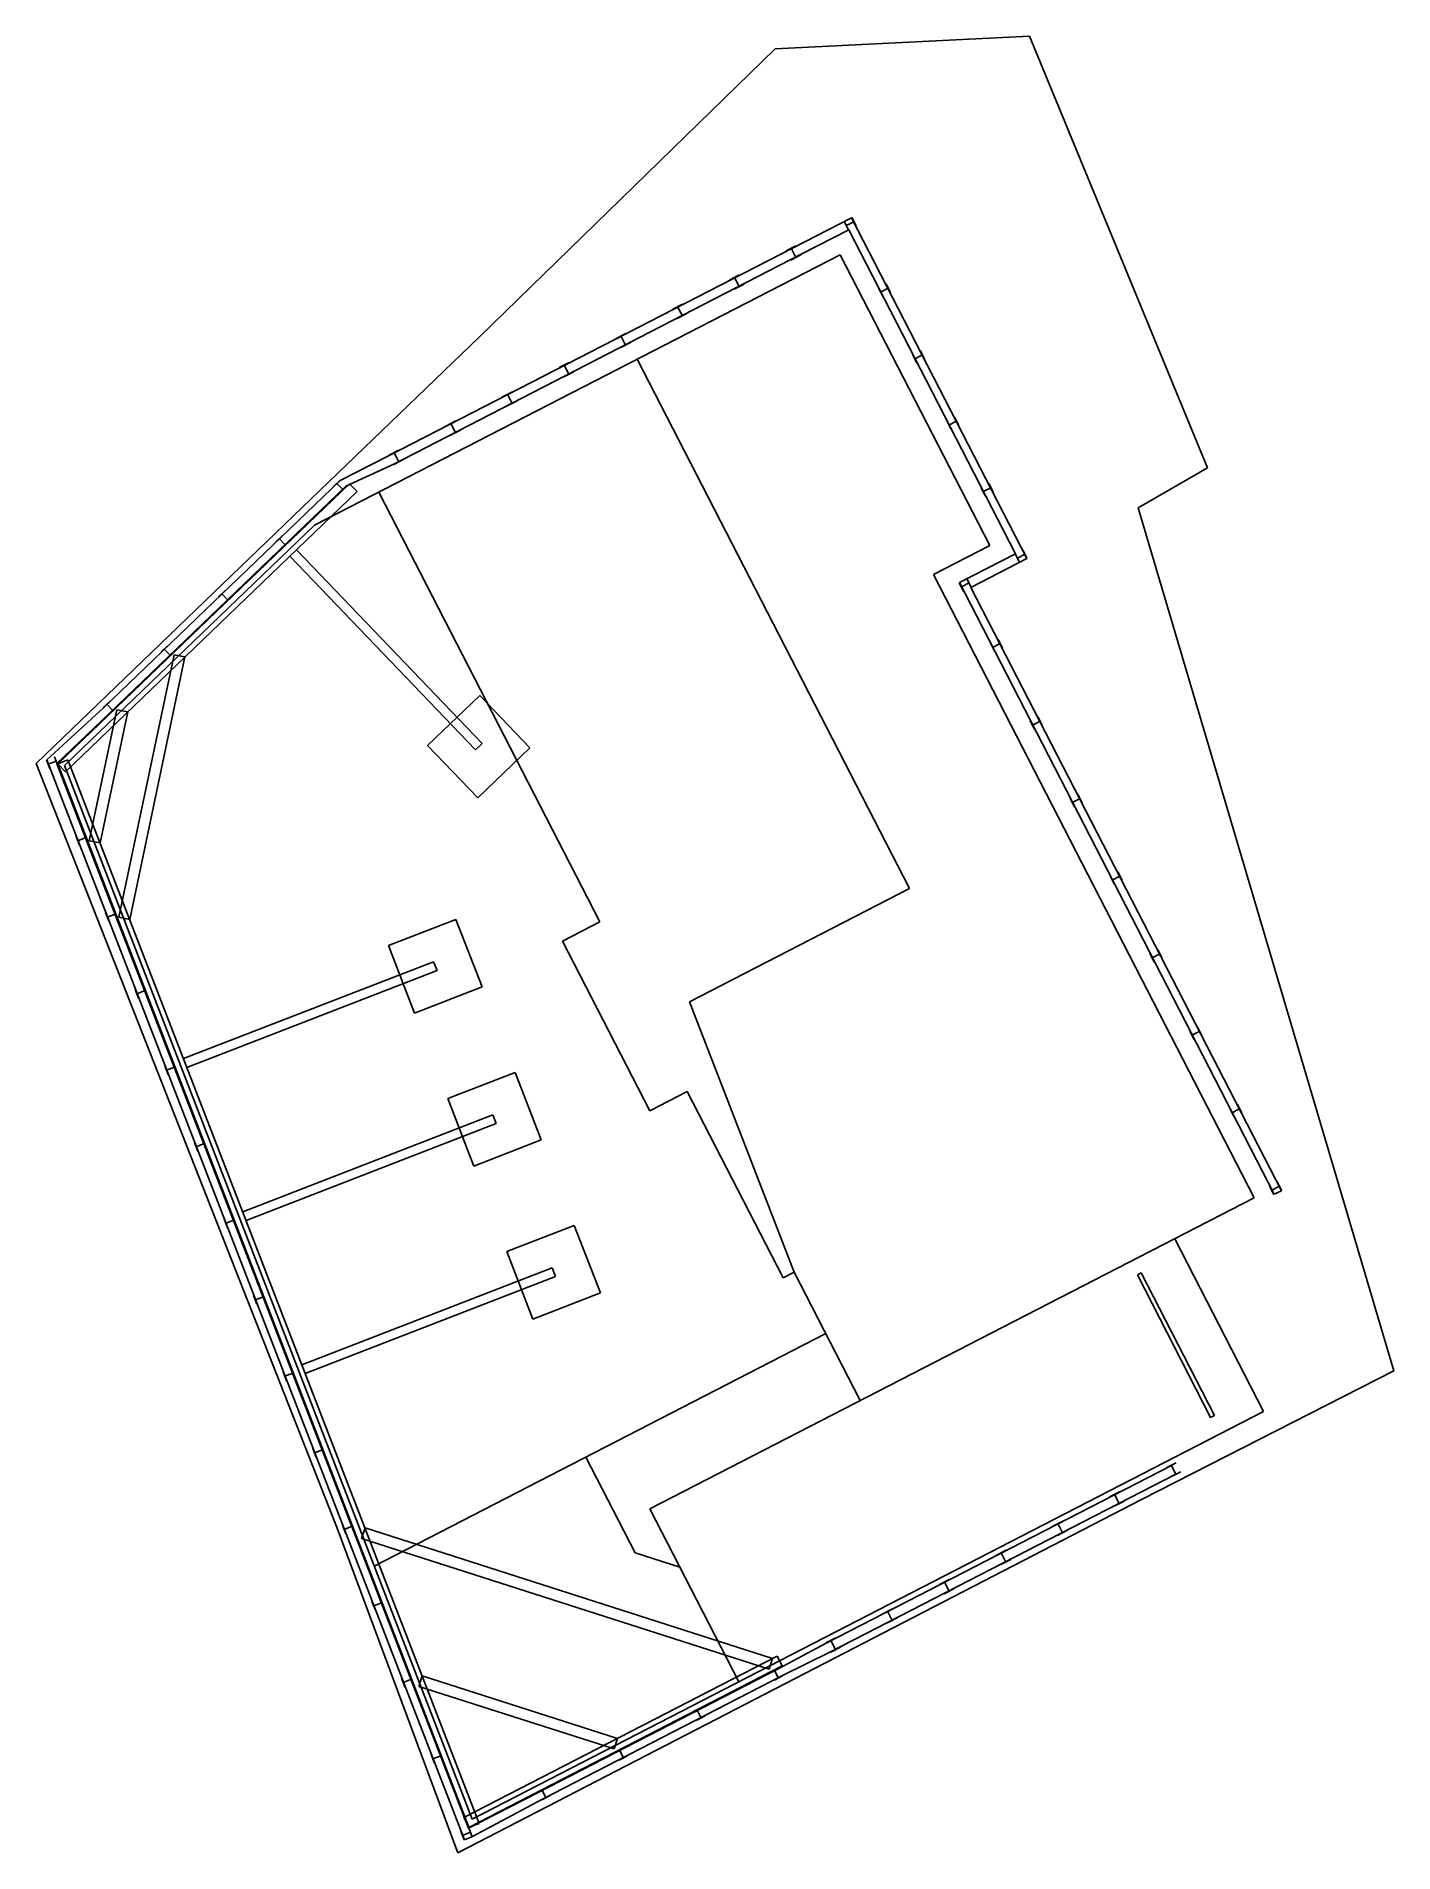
# Model space of a CAD drawing. Header units: metres. Extents: x 2656102.1 to 2656134.1, y 1231916.3 to 1231959.
import ezdxf

# ---------------------------------------------------------------- set-up
doc = ezdxf.new("R2010")
doc.units = ezdxf.units.M
doc.layers.add('flaeche', color=7, linetype='Continuous', true_color=0xffffff)
doc.layers.add('linien', color=7, linetype='Continuous', true_color=0x000000)

msp = doc.modelspace()

# ---------------------------------------------------------------- linework, layer by layer
at = {"layer": 'flaeche', "transparency": 33554687}
msp.add_lwpolyline([(2656125.49, 1231959.034), (2656119.51, 1231958.739), (2656112.555, 1231951.968), (2656102.133, 1231941.945), (2656103.182, 1231939.278), (2656109.204, 1231923.963), (2656112.048, 1231916.339), (2656128.142, 1231924.649), (2656134.053, 1231927.663), (2656128.048, 1231947.948), (2656129.672, 1231948.894)], close=True, dxfattribs=at)
at = {"layer": 'linien', "transparency": 33554687}
for p, q in [((2656121.305, 1231954.771), (2656110.434, 1231949.18)), ((2656120.104, 1231953.903), (2656121.238, 1231954.489)), ((2656121.13, 1231954.681), (2656121.231, 1231954.486)), ((2656121.181, 1231954.584), (2656121.362, 1231954.677)), ((2656121.238, 1231954.489), (2656125.16, 1231946.869)), ((2656125.428, 1231946.76), (2656121.305, 1231954.771)), ((2656121.312, 1231954.775), (2656121.413, 1231954.579)), ((2656119.766, 1231953.992), (2656119.997, 1231954.111)), ((2656119.993, 1231953.836), (2656119.882, 1231954.052)), ((2656108.675, 1231947.541), (2656121.038, 1231953.901)), ((2656110.537, 1231948.98), (2656120.104, 1231953.903)), ((2656120.108, 1231953.895), (2656119.877, 1231953.776)), ((2656121.038, 1231953.901), (2656124.556, 1231947.069)), ((2656118.433, 1231953.306), (2656118.664, 1231953.425)), ((2656118.775, 1231953.209), (2656118.544, 1231953.09)), ((2656118.659, 1231953.15), (2656118.548, 1231953.365)), ((2656122.116, 1231953.212), (2656122.217, 1231953.016)), ((2656117.099, 1231952.619), (2656117.33, 1231952.738)), ((2656121.935, 1231953.118), (2656122.036, 1231952.923)), ((2656121.985, 1231953.02), (2656122.167, 1231953.114)), ((2656117.441, 1231952.523), (2656117.21, 1231952.404)), ((2656117.325, 1231952.463), (2656117.214, 1231952.679)), ((2656115.765, 1231951.933), (2656115.996, 1231952.052)), ((2656115.992, 1231951.777), (2656115.881, 1231951.992)), ((2656116.107, 1231951.836), (2656115.876, 1231951.717)), ((2656116.262, 1231951.444), (2656122.664, 1231939.003)), ((2656122.739, 1231951.555), (2656122.84, 1231951.359)), ((2656122.79, 1231951.457), (2656122.971, 1231951.551)), ((2656122.921, 1231951.648), (2656123.022, 1231951.453)), ((2656114.431, 1231951.247), (2656114.662, 1231951.366)), ((2656114.773, 1231951.15), (2656114.542, 1231951.031)), ((2656114.658, 1231951.09), (2656114.547, 1231951.306)), ((2656113.098, 1231950.56), (2656113.329, 1231950.679)), ((2656113.324, 1231950.404), (2656113.213, 1231950.62)), ((2656113.44, 1231950.464), (2656113.209, 1231950.345)), ((2656111.764, 1231949.874), (2656111.995, 1231949.993)), ((2656112.106, 1231949.777), (2656111.875, 1231949.658)), ((2656111.99, 1231949.718), (2656111.879, 1231949.933)), ((2656123.544, 1231949.992), (2656123.645, 1231949.796)), ((2656123.594, 1231949.894), (2656123.776, 1231949.987)), ((2656123.725, 1231950.085), (2656123.826, 1231949.89)), ((2656110.43, 1231949.187), (2656110.661, 1231949.306)), ((2656110.434, 1231949.18), (2656109.282, 1231948.596)), ((2656109.412, 1231948.461), (2656110.537, 1231948.98)), ((2656110.772, 1231949.091), (2656110.541, 1231948.972)), ((2656110.657, 1231949.031), (2656110.546, 1231949.247)), ((2656109.496, 1231948.518), (2656102.636, 1231941.932)), ((2656109.282, 1231948.596), (2656103.715, 1231943.25)), ((2656103.845, 1231943.115), (2656109.412, 1231948.461)), ((2656109.118, 1231948.45), (2656109.277, 1231948.602)), ((2656109.197, 1231948.526), (2656109.338, 1231948.379)), ((2656109.418, 1231948.455), (2656109.259, 1231948.303)), ((2656109.676, 1231948.331), (2656109.496, 1231948.518)), ((2656124.349, 1231948.429), (2656124.449, 1231948.233)), ((2656124.53, 1231948.522), (2656124.631, 1231948.327)), ((2656102.816, 1231941.744), (2656109.676, 1231948.331)), ((2656110.189, 1231948.32), (2656115.383, 1231938.219)), ((2656124.399, 1231948.331), (2656124.58, 1231948.424)), ((2656102.797, 1231941.893), (2656108.675, 1231947.541)), ((2656107.766, 1231947.151), (2656107.924, 1231947.304)), ((2656107.845, 1231947.227), (2656107.986, 1231947.08)), ((2656108.066, 1231947.156), (2656107.907, 1231947.004)), ((2656108.092, 1231946.811), (2656112.458, 1231942.261)), ((2656112.617, 1231942.413), (2656108.251, 1231946.963)), ((2656124.556, 1231947.069), (2656123.23, 1231946.387)), ((2656125.16, 1231946.869), (2656123.844, 1231946.192)), ((2656124.112, 1231946.082), (2656125.428, 1231946.76)), ((2656125.153, 1231946.866), (2656125.254, 1231946.67)), ((2656125.203, 1231946.768), (2656125.385, 1231946.861)), ((2656125.334, 1231946.959), (2656125.435, 1231946.763)), ((2656123.23, 1231946.387), (2656130.773, 1231931.732)), ((2656106.413, 1231945.853), (2656106.572, 1231946.005)), ((2656106.493, 1231945.929), (2656106.634, 1231945.782)), ((2656123.837, 1231946.188), (2656123.937, 1231945.993)), ((2656123.844, 1231946.192), (2656131.244, 1231931.814)), ((2656123.887, 1231946.09), (2656124.069, 1231946.184)), ((2656124.018, 1231946.282), (2656124.119, 1231946.086)), ((2656131.411, 1231931.9), (2656124.112, 1231946.082)), ((2656106.713, 1231945.858), (2656106.555, 1231945.706)), ((2656105.061, 1231944.555), (2656105.22, 1231944.707)), ((2656105.141, 1231944.631), (2656105.282, 1231944.484)), ((2656124.569, 1231944.766), (2656124.67, 1231944.57)), ((2656124.619, 1231944.668), (2656124.801, 1231944.761)), ((2656124.75, 1231944.859), (2656124.851, 1231944.663)), ((2656105.375, 1231944.499), (2656104.075, 1231938.329)), ((2656104.329, 1231938.275), (2656105.629, 1231944.445)), ((2656105.361, 1231944.56), (2656105.203, 1231944.407)), ((2656105.629, 1231944.445), (2656105.375, 1231944.499)), ((2656103.709, 1231943.256), (2656103.868, 1231943.409)), ((2656103.788, 1231943.332), (2656103.93, 1231943.185)), ((2656111.336, 1231942.362), (2656112.562, 1231943.539)), ((2656112.562, 1231943.539), (2656113.739, 1231942.312)), ((2656103.715, 1231943.25), (2656102.379, 1231942.03)), ((2656102.618, 1231941.938), (2656103.845, 1231943.115)), ((2656104.027, 1231943.205), (2656103.379, 1231940.127)), ((2656103.633, 1231940.074), (2656104.282, 1231943.152)), ((2656104.009, 1231943.261), (2656103.85, 1231943.109)), ((2656104.282, 1231943.152), (2656104.027, 1231943.205)), ((2656125.507, 1231942.943), (2656125.608, 1231942.747)), ((2656125.557, 1231942.845), (2656125.739, 1231942.938)), ((2656125.688, 1231943.036), (2656125.789, 1231942.841)), ((2656102.372, 1231942.027), (2656102.451, 1231941.822)), ((2656102.379, 1231942.03), (2656112.201, 1231916.644)), ((2656102.562, 1231942.1), (2656102.641, 1231941.895)), ((2656102.878, 1231942.026), (2656102.636, 1231941.932)), ((2656112.55, 1231917.028), (2656102.878, 1231942.026)), ((2656112.513, 1231941.135), (2656111.336, 1231942.362)), ((2656112.458, 1231942.261), (2656112.617, 1231942.413)), ((2656113.739, 1231942.312), (2656112.513, 1231941.135)), ((2656102.602, 1231941.998), (2656102.411, 1231941.924)), ((2656102.634, 1231941.892), (2656102.618, 1231941.938)), ((2656112.297, 1231916.917), (2656102.634, 1231941.892)), ((2656102.636, 1231941.932), (2656112.307, 1231916.935)), ((2656102.636, 1231941.932), (2656102.816, 1231941.744)), ((2656112.38, 1231917.13), (2656102.797, 1231941.893)), ((2656126.627, 1231941.213), (2656126.727, 1231941.018)), ((2656126.445, 1231941.12), (2656126.546, 1231940.924)), ((2656126.496, 1231941.022), (2656126.677, 1231941.116)), ((2656103.068, 1231940.228), (2656103.147, 1231940.023)), ((2656103.297, 1231940.199), (2656103.107, 1231940.126)), ((2656103.258, 1231940.302), (2656103.337, 1231940.097)), ((2656103.379, 1231940.127), (2656103.633, 1231940.074)), ((2656127.383, 1231939.297), (2656127.484, 1231939.102)), ((2656127.434, 1231939.2), (2656127.615, 1231939.293)), ((2656127.565, 1231939.391), (2656127.665, 1231939.195)), ((2656122.664, 1231939.003), (2656117.493, 1231936.339)), ((2656103.763, 1231938.43), (2656103.843, 1231938.224)), ((2656103.993, 1231938.401), (2656103.803, 1231938.327)), ((2656103.954, 1231938.503), (2656104.033, 1231938.298)), ((2656104.075, 1231938.329), (2656104.329, 1231938.275)), ((2656110.416, 1231937.662), (2656112.002, 1231938.275)), ((2656112.002, 1231938.275), (2656112.615, 1231936.69)), ((2656115.383, 1231938.219), (2656114.505, 1231937.767)), ((2656114.505, 1231937.767), (2656116.557, 1231933.779)), ((2656111.03, 1231936.076), (2656110.416, 1231937.662)), ((2656128.321, 1231937.475), (2656128.422, 1231937.279)), ((2656128.372, 1231937.377), (2656128.553, 1231937.47)), ((2656128.503, 1231937.568), (2656128.603, 1231937.372)), ((2656111.476, 1231937.278), (2656105.595, 1231935.003)), ((2656105.675, 1231934.798), (2656111.556, 1231937.073)), ((2656111.556, 1231937.073), (2656111.476, 1231937.278)), ((2656104.459, 1231936.631), (2656104.539, 1231936.426)), ((2656104.689, 1231936.602), (2656104.499, 1231936.528)), ((2656104.65, 1231936.705), (2656104.729, 1231936.499)), ((2656112.615, 1231936.69), (2656111.03, 1231936.076)), ((2656117.493, 1231936.339), (2656119.956, 1231929.984)), ((2656129.26, 1231935.652), (2656129.36, 1231935.456)), ((2656129.31, 1231935.554), (2656129.491, 1231935.647)), ((2656129.441, 1231935.745), (2656129.542, 1231935.55)), ((2656105.155, 1231934.832), (2656105.235, 1231934.627)), ((2656105.385, 1231934.803), (2656105.195, 1231934.73)), ((2656105.345, 1231934.906), (2656105.425, 1231934.701)), ((2656111.808, 1231934.064), (2656113.394, 1231934.678)), ((2656113.394, 1231934.678), (2656114.007, 1231933.092)), ((2656112.422, 1231932.479), (2656111.808, 1231934.064)), ((2656116.557, 1231933.779), (2656117.437, 1231934.231)), ((2656117.437, 1231934.231), (2656119.693, 1231929.849)), ((2656130.379, 1231933.922), (2656130.48, 1231933.727)), ((2656112.868, 1231933.681), (2656106.987, 1231931.406)), ((2656112.947, 1231933.476), (2656112.868, 1231933.681)), ((2656130.198, 1231933.829), (2656130.298, 1231933.633)), ((2656130.248, 1231933.731), (2656130.429, 1231933.825)), ((2656106.041, 1231933.107), (2656106.121, 1231932.902)), ((2656107.067, 1231931.2), (2656112.947, 1231933.476)), ((2656114.007, 1231933.092), (2656112.422, 1231932.479)), ((2656105.851, 1231933.034), (2656105.93, 1231932.829)), ((2656106.081, 1231933.005), (2656105.891, 1231932.931)), ((2656131.136, 1231932.006), (2656131.236, 1231931.811)), ((2656131.186, 1231931.908), (2656131.368, 1231932.002)), ((2656131.244, 1231931.814), (2656131.411, 1231931.9)), ((2656131.317, 1231932.1), (2656131.418, 1231931.904)), ((2656130.773, 1231931.732), (2656116.562, 1231924.421)), ((2656106.547, 1231931.235), (2656106.626, 1231931.03)), ((2656106.777, 1231931.206), (2656106.587, 1231931.133)), ((2656106.737, 1231931.309), (2656106.817, 1231931.104)), ((2656113.2, 1231930.467), (2656114.785, 1231931.081)), ((2656114.785, 1231931.081), (2656115.399, 1231929.495)), ((2656128.903, 1231930.77), (2656130.995, 1231926.709)), ((2656114.26, 1231930.084), (2656108.379, 1231927.808)), ((2656113.813, 1231928.882), (2656113.2, 1231930.467)), ((2656114.339, 1231929.879), (2656114.26, 1231930.084)), ((2656108.458, 1231927.603), (2656114.339, 1231929.879)), ((2656119.693, 1231929.849), (2656119.956, 1231929.984)), ((2656119.956, 1231929.984), (2656121.509, 1231926.966)), ((2656128.118, 1231929.967), (2656128.025, 1231929.919)), ((2656129.748, 1231926.571), (2656128.025, 1231929.919)), ((2656128.118, 1231929.967), (2656129.841, 1231926.619)), ((2656107.243, 1231929.437), (2656107.322, 1231929.232)), ((2656107.473, 1231929.408), (2656107.282, 1231929.334)), ((2656107.433, 1231929.51), (2656107.512, 1231929.305)), ((2656115.399, 1231929.495), (2656113.813, 1231928.882)), ((2656120.699, 1231928.539), (2656110.079, 1231923.076)), ((2656107.939, 1231927.638), (2656108.018, 1231927.433)), ((2656108.169, 1231927.609), (2656107.978, 1231927.536)), ((2656108.129, 1231927.712), (2656108.208, 1231927.507)), ((2656130.995, 1231926.709), (2656112.38, 1231917.13)), ((2656129.841, 1231926.619), (2656129.748, 1231926.571)), ((2656108.635, 1231925.84), (2656108.714, 1231925.634)), ((2656108.865, 1231925.811), (2656108.674, 1231925.737)), ((2656108.825, 1231925.913), (2656108.904, 1231925.708)), ((2656115.055, 1231925.635), (2656116.212, 1231923.387)), ((2656128.825, 1231925.438), (2656120.707, 1231921.26)), ((2656128.936, 1231925.505), (2656128.705, 1231925.386)), ((2656128.932, 1231925.23), (2656128.821, 1231925.446)), ((2656128.928, 1231925.238), (2656128.825, 1231925.438)), ((2656120.81, 1231921.06), (2656128.928, 1231925.238)), ((2656128.816, 1231925.17), (2656129.047, 1231925.289)), ((2656127.603, 1231924.819), (2656127.371, 1231924.7)), ((2656127.482, 1231924.484), (2656127.714, 1231924.603)), ((2656127.598, 1231924.544), (2656127.487, 1231924.759)), ((2656109.521, 1231924.115), (2656109.6, 1231923.909)), ((2656116.562, 1231924.421), (2656118.652, 1231920.357)), ((2656126.269, 1231924.132), (2656126.038, 1231924.013)), ((2656109.33, 1231924.041), (2656109.41, 1231923.836)), ((2656109.56, 1231924.012), (2656109.37, 1231923.938)), ((2656109.864, 1231923.971), (2656109.784, 1231923.723)), ((2656109.784, 1231923.723), (2656119.366, 1231920.653)), ((2656119.445, 1231920.9), (2656109.864, 1231923.971)), ((2656126.149, 1231923.798), (2656126.38, 1231923.917)), ((2656126.264, 1231923.857), (2656126.153, 1231924.073)), ((2656116.212, 1231923.387), (2656117.268, 1231923.049)), ((2656124.935, 1231923.446), (2656124.704, 1231923.327)), ((2656124.93, 1231923.171), (2656124.82, 1231923.386)), ((2656124.815, 1231923.111), (2656125.046, 1231923.23)), ((2656123.601, 1231922.76), (2656123.37, 1231922.641)), ((2656123.481, 1231922.425), (2656123.712, 1231922.544)), ((2656123.597, 1231922.484), (2656123.486, 1231922.7)), ((2656110.026, 1231922.242), (2656110.106, 1231922.037)), ((2656110.256, 1231922.213), (2656110.066, 1231922.14)), ((2656110.217, 1231922.316), (2656110.296, 1231922.111)), ((2656122.268, 1231922.073), (2656122.036, 1231921.954)), ((2656122.263, 1231921.798), (2656122.152, 1231922.014)), ((2656122.147, 1231921.739), (2656122.379, 1231921.858)), ((2656120.707, 1231921.26), (2656119.595, 1231920.667)), ((2656120.934, 1231921.387), (2656120.703, 1231921.268)), ((2656120.814, 1231921.052), (2656121.045, 1231921.171)), ((2656120.929, 1231921.112), (2656120.818, 1231921.327)), ((2656119.557, 1231920.958), (2656112.187, 1231917.165)), ((2656112.306, 1231916.934), (2656119.676, 1231920.727)), ((2656119.366, 1231920.653), (2656119.445, 1231920.9)), ((2656119.676, 1231920.727), (2656119.557, 1231920.958)), ((2656119.681, 1231920.5), (2656120.81, 1231921.06)), ((2656110.722, 1231920.444), (2656110.802, 1231920.239)), ((2656110.952, 1231920.415), (2656110.762, 1231920.341)), ((2656110.912, 1231920.517), (2656110.992, 1231920.312)), ((2656111.208, 1231920.496), (2656111.129, 1231920.248)), ((2656115.8, 1231919.024), (2656111.208, 1231920.496)), ((2656119.595, 1231920.667), (2656113.931, 1231917.752)), ((2656114.017, 1231917.585), (2656119.681, 1231920.5)), ((2656119.591, 1231920.674), (2656119.396, 1231920.573)), ((2656119.489, 1231920.392), (2656119.684, 1231920.493)), ((2656119.587, 1231920.442), (2656119.493, 1231920.624)), ((2656111.129, 1231920.248), (2656115.72, 1231918.777)), ((2656117.768, 1231919.736), (2656117.573, 1231919.635)), ((2656117.666, 1231919.454), (2656117.862, 1231919.555)), ((2656117.764, 1231919.504), (2656117.671, 1231919.686)), ((2656115.72, 1231918.777), (2656115.8, 1231919.024)), ((2656111.418, 1231918.645), (2656111.497, 1231918.44)), ((2656111.648, 1231918.616), (2656111.458, 1231918.543)), ((2656111.608, 1231918.719), (2656111.688, 1231918.514)), ((2656115.946, 1231918.798), (2656115.75, 1231918.697)), ((2656115.843, 1231918.516), (2656116.039, 1231918.617)), ((2656115.941, 1231918.566), (2656115.848, 1231918.748)), ((2656113.931, 1231917.752), (2656112.297, 1231916.917)), ((2656114.123, 1231917.86), (2656113.927, 1231917.759)), ((2656114.118, 1231917.628), (2656114.025, 1231917.81)), ((2656112.376, 1231916.712), (2656114.017, 1231917.585)), ((2656114.02, 1231917.578), (2656114.216, 1231917.679)), ((2656112.114, 1231916.847), (2656112.193, 1231916.642)), ((2656112.187, 1231917.165), (2656112.306, 1231916.934)), ((2656112.304, 1231916.92), (2656112.384, 1231916.715)), ((2656112.307, 1231916.935), (2656112.55, 1231917.028)), ((2656112.344, 1231916.818), (2656112.154, 1231916.744)), ((2656112.201, 1231916.644), (2656112.376, 1231916.712))]:
    msp.add_line(p, q, dxfattribs=at)

doc.saveas('drawing.dxf')
